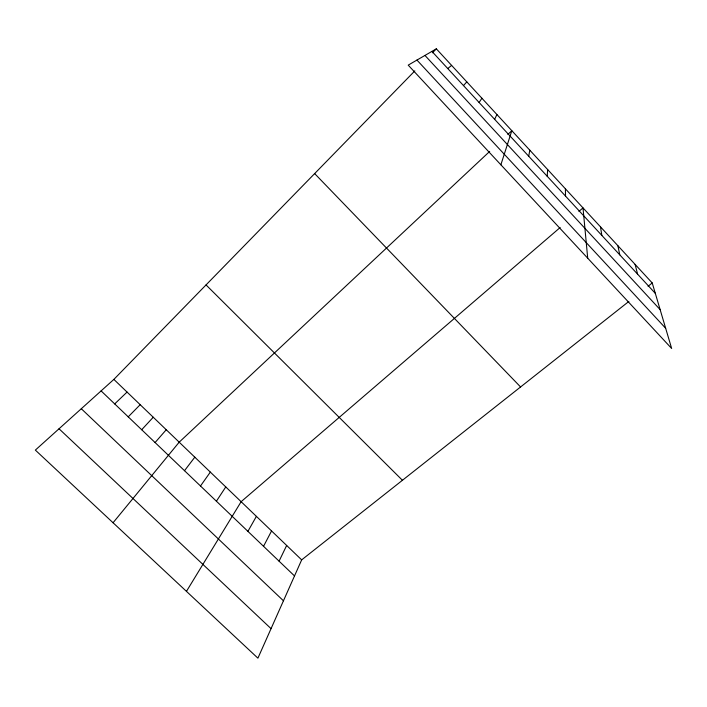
<?xml version="1.0" encoding="UTF-8"?>
<svg xmlns="http://www.w3.org/2000/svg" width="707" height="707" viewBox="0 0 707 707"><rect width="100%" height="100%" fill="white"/><g stroke="black" fill="none" stroke-linecap="round" stroke-linejoin="round"><path stroke-width="1.06" d="M547.191 176.237L547.669 169.565M528.712 156.22L529.808 150.193M500.874 164.793L511.824 130.689L507.856 134.41M628.859 301.438L301.668 559.873L257.914 658.164L35.35 450.103L113.871 379.403L414.823 70.903M494.653 119.333L496.906 114.516M279.079 561.164L286.662 545.451M263.543 546.299L271.568 530.948M247.918 531.355L256.394 516.357M186.454 591.361L241.122 501.696L560.156 227.53M479.116 102.506L481.9 98.238M216.404 501.201L225.772 486.937M200.496 485.992L210.333 472.108M184.509 470.694L194.805 457.182M113.067 522.756L179.189 442.175L489.677 151.431M155.089 442.547L166.251 429.741M463.483 85.574L466.806 81.871M141.692 429.732L153.251 417.245M432.49 52.786L436.343 48.836L652.234 282.968L671.65 348.471L408.213 65.132L436.343 48.836M128.223 416.847L140.189 404.687M114.693 403.909L127.057 392.076M578.936 211.393L583.01 207.893L587.711 258.188M447.752 68.535L451.623 65.398M648.072 286.255L652.234 282.968M59.035 428.778L271.055 628.647M81.296 408.726L283.454 600.791M101.101 390.9L294.519 575.94M113.871 379.403L301.668 559.873M206.037 284.921L402.433 480.283M314.642 173.586L520.582 386.968M416.944 60.068L665.667 328.269M431.924 51.399L655.309 293.343M424.96 55.429L660.135 309.631M635.107 264.4L637.608 274.175M617.856 245.691L619.783 254.865M600.49 226.859L601.834 235.422M565.397 188.796L565.538 196.104"/></g></svg>
